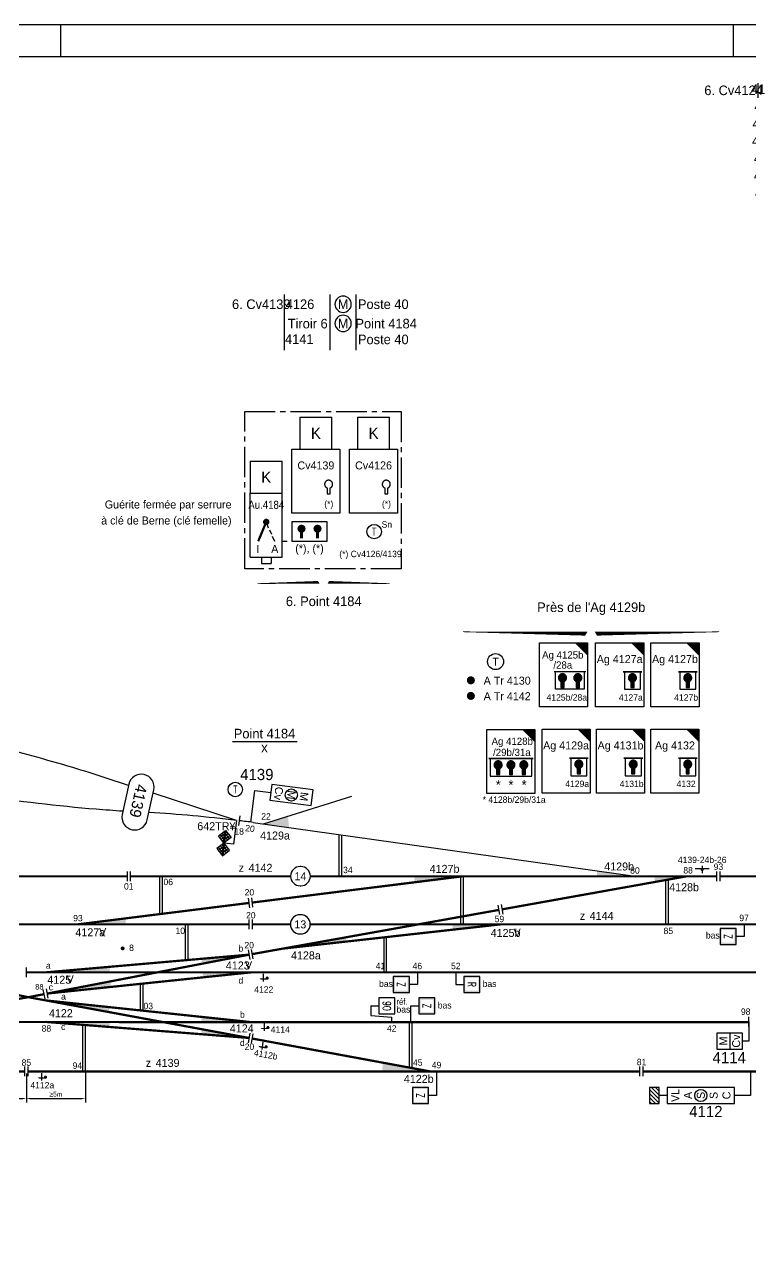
# Model space of a CAD drawing. Header units: metres. Extents: x 0 to 4410, y 0 to 594.
# Drawn here: x 2928.8 to 3155.4, y 208.1 to 594 of the extents above; entities that cross this region are included whole.
import ezdxf
from ezdxf.enums import TextEntityAlignment as Align

# ---------------------------------------------------------------- set-up
doc = ezdxf.new("R2010")
doc.units = ezdxf.units.M
doc.header["$PDSIZE"] = 1
for name, pattern in [('AXES', [36, 18, -6, 6, -6]), ('AXES2', [28.575, 19.05, -3.175, 3.175, -3.175]), ('CACHE', [9.525, 6.35, -3.175]), ('CONTINU', [5000, 5000, 0]), ('DISCONTINU', [0.75, 0.5, -0.25])]:
    doc.linetypes.add(name, pattern=pattern)
doc.layers.get('DEFPOINTS').update_dxf_attribs({"linetype": 'CONTINU'})
for name, color, linetype in [('7', 7, 'CONTINU'), ('FORMAT', 7, 'Continuous'), ('PRI ES', 7, 'Continuous'), ('ptce', 7, 'CONTINU'), ('voies', 7, 'Continuous')]:
    doc.layers.add(name, color=color, linetype=linetype)
doc.layers.add('Pk invisible', color=250, linetype='Continuous', plot=False)
doc.styles.add('es_norme', font='es_isocp.shx')
doc.styles.add('FONT', font='com_font.shx', dxfattribs={"width": 0.7})
doc.styles.add('ISO8C1', font='es_isocp.shx')
doc.styles.add('SIMPLEX', font='simplex', dxfattribs={"width": 0.7})
doc.dimstyles.new('ISO-25', dxfattribs={"dimtxt": 2.5, "dimasz": 2.5, "dimexe": 1.25, "dimexo": 0.625, "dimtad": 1, "dimtxsty": 'Standard', "dimcen": 2.5, "dimadec": 0, "dimazin": 0, "dimtfac": 1, "dimtmove": 0, "dimatfit": 3, "dimfxl": 1, "dimarcsym": 0})

# ---------------------------------------------------------------- blocks, each defined once
blk = doc.blocks.new('TELEPHONE')
blk.add_circle((0, 0), 2.25)
at = {"linetype": 'Continuous', "style": 'FONT', "width": 0.7}
blk.add_attdef('TEXTEG', text='', height=2.5, dxfattribs=at).set_placement((-4, -1), align=Align.RIGHT)
at = {"style": 'FONT', "width": 0.7}
blk.add_attdef('OO', text='', height=2.5, dxfattribs=at).set_placement((0, 0), align=Align.MIDDLE)
at = {"linetype": 'Continuous', "style": 'FONT', "width": 0.7}
blk.add_attdef('TEXTED', (4, -1), '', height=2.5, dxfattribs=at)
blk = doc.blocks.new('cap2c')
at = {"linetype": 'CONTINU'}
for p, q in [((-10, 5.5), (-10, 11)), ((-1, 11), (-1, 5.5)), ((-1, 5.5), (-10, 5.5))]:
    blk.add_line(p, q, dxfattribs=at)
at = {"linetype": 'CONTINU', "const_width": 0.5}
blk.add_lwpolyline([(-0.5, 11), (-10.5, 11)], dxfattribs=at)
blk = doc.blocks.new('CLEP')
for points in [[(-1.11, 0.64), (1.11, 0.64), (-1.28, 0), (1.28, 0)], [(-1.28, 0), (1.28, 0), (-1.11, -0.64), (1.11, -0.64)], [(-0.64, 1.11), (0.64, 1.11), (-1.11, 0.64), (1.11, 0.64)], [(0, 1.28), (0, 1.28), (-0.64, 1.11), (0.64, 1.11)], [(-1.11, -0.64), (1.11, -0.64), (-0.64, -1.11), (0.64, -1.11)], [(-0.64, -1.11), (0.64, -1.11), (-0.5, -1.14), (0.5, -1.14)], [(-0.5, -1.14), (0.5, -1.14), (-0.5, -3), (0.5, -3)]]:
    blk.add_solid(points)
blk = doc.blocks.new('cap1c')
at = {"linetype": 'CONTINU'}
for p, q in [((-6, 11), (-6, 5.5)), ((-1, 5.5), (-1, 11)), ((-6, 5.5), (-1, 5.5))]:
    blk.add_line(p, q, dxfattribs=at)
at = {"linetype": 'CONTINU', "const_width": 0.5}
blk.add_lwpolyline([(-0.5, 11), (-6.5, 11)], dxfattribs=at)
blk = doc.blocks.new('cap3c')
at = {"linetype": 'CONTINU'}
for p, q in [((-14, 11), (-14, 5.5)), ((-1, 5.5), (-1, 11)), ((-14, 5.5), (-1, 5.5))]:
    blk.add_line(p, q, dxfattribs=at)
at = {"linetype": 'CONTINU', "const_width": 0.5}
blk.add_lwpolyline([(-14.5, 11), (-0.5, 11)], dxfattribs=at)
blk = doc.blocks.new('TEL')
blk.add_circle((0, 0), 2.5)
at = {"linetype": 'Continuous', "style": 'ISO8C1'}
blk.add_attdef('TEXTEG', text='', height=2.5, dxfattribs=at).set_placement((-4, -1), align=Align.RIGHT)
at = {"style": 'ISO8C1'}
blk.add_attdef('OO', text='', height=2.5, dxfattribs=at).set_placement((0, 0), align=Align.MIDDLE)
at = {"linetype": 'Continuous', "style": 'ISO8C1'}
blk.add_attdef('TEXTED', (4, -1), '', height=2.5, dxfattribs=at)
blk = doc.blocks.new('vcm')
at = {"linetype": 'Continuous'}
for p, q in [((0, 0), (0, 20)), ((0, 20), (10, 20)), ((10, 0), (10, 20)), ((0, 0), (10, 0))]:
    blk.add_line(p, q, dxfattribs=at)
for p, q in [((5, 11), (5.65, 9.21)), ((6.05, 8.53), (6.63, 7.16)), ((6.88, 6.57), (7.55, 4.98))]:
    blk.add_line(p, q)
at = {"const_width": 1}
blk.add_lwpolyline([(4.5, 11, 1), (5.5, 11, 1)], format="xyb", close=True, dxfattribs=at)
at = {"const_width": 0.7}
blk.add_lwpolyline([(5, 11), (2.49, 4.97)], dxfattribs=at)
at = {"linetype": 'Continuous', "style": 'es_norme'}
blk.add_attdef('AU000', text='', height=2.5, dxfattribs=at).set_placement((5, 15.1), align=Align.CENTER)
at = {"linetype": 'DISCONTINU', "style": 'es_norme'}
for tag, p in [('G', (2.34, 1.32)), ('D', (7.66, 1.32))]:
    blk.add_attdef(tag, text='', height=2.5, dxfattribs=at).set_placement(p, align=Align.CENTER)
blk = doc.blocks.new('kdamc')
at = {"linetype": 'CONTINU'}
for p, q in [((-5, 10), (-5, 0)), ((-5, 10), (5, 10)), ((5, 0), (5, 10)), ((-5, 0), (5, 0))]:
    blk.add_line(p, q, dxfattribs=at)
at = {"linetype": 'CONTINU', "style": 'es_norme'}
blk.add_text('K', height=3.5, dxfattribs=at).set_placement((0, 5), align=Align.MIDDLE)
blk = doc.blocks.new('van')
at = {"linetype": 'Continuous'}
for p, q in [((3.5, 0), (3.5, -2)), ((6.5, 0), (6.5, -2)), ((3.5, -2), (6.5, -2))]:
    blk.add_line(p, q, dxfattribs=at)
blk = doc.blocks.new('com1c')
at = {"linetype": 'CONTINU'}
for p, q in [((0, 0), (0, 20)), ((0, 20), (15, 20)), ((15, 20), (15, 0)), ((10.98, 7.93), (10.98, 6.08)), ((11.98, 6.08), (11.98, 7.93)), ((10.98, 6.08), (11.98, 6.08)), ((15, 0), (0, 0))]:
    blk.add_line(p, q, dxfattribs=at)
blk.add_arc((11.48, 9.08), 1.25, 293.5782, 246.4218, dxfattribs=at)
at = {"linetype": 'CONTINU', "style": 'es_norme'}
for tag, height, p in [('C000', 2.5, (7.5, 13.7)), ('000', 2, (11.53, 1.96))]:
    blk.add_attdef(tag, text='', height=height, dxfattribs=at).set_placement(p, align=Align.CENTER)
blk = doc.blocks.new('nzone')
at = {"style": 'es_norme'}
blk.add_text('z', height=2.5, dxfattribs=at).set_placement((-1.78, 1.41))
blk.add_attdef('ZONE', (1.31, 1.41), '', height=2.5, dxfattribs=at)
blk = doc.blocks.new('TCR')
at = {"linetype": 'Continuous'}
for p, q in [((2.5, 7.5), (-2.5, 7.5)), ((-2.5, 7.5), (-2.5, 2.5)), ((2.5, 2.5), (2.5, 7.5)), ((-2.5, 2.5), (0, 2.5)), ((0, 0), (0, 2.5)), ((0, 2.5), (2.5, 2.5))]:
    blk.add_line(p, q, dxfattribs=at)
for points in [[(-2.5, 7.5), (2.5, 7.5), (-2, 7), (2, 7)], [(-2.5, 2.5), (-2.5, 7.5), (-2, 3), (-2, 7)], [(2.5, 7.5), (2.5, 2.5), (2, 7), (2, 3)], [(2.5, 2.5), (-2.5, 2.5), (2, 3), (-2, 3)]]:
    blk.add_solid(points, dxfattribs=at)
at = {"linetype": 'Continuous', "style": 'SIMPLEX', "width": 0.7}
blk.add_attdef('OO', text='', height=2.5, dxfattribs=at).set_placement((0, 5), align=Align.MIDDLE)
blk = doc.blocks.new('BAS')
at = {"linetype": 'CACHE', "style": 'ISO8C1'}
blk.add_text('bas', height=2, dxfattribs=at).set_placement((0, 0))
blk = doc.blocks.new('FLSIG-DR')
at = {"linetype": 'Continuous'}
blk.add_lwpolyline([(2.12, -2.12, 0, 0.8, 0), (1.39, -1.39, 0, 0, 0), (0, 0, 0, 0, 0)], format="xyseb", dxfattribs=at)
blk = doc.blocks.new('TCD')
at = {"linetype": 'Continuous'}
for p, q in [((-2.5, 7.5), (-2.5, 2.5)), ((2.5, 7.5), (-2.5, 7.5)), ((2.5, 2.5), (2.5, 7.5)), ((-2.5, 2.5), (0, 2.5)), ((0, 2.5), (2.5, 2.5)), ((0, 0), (0, 2.5))]:
    blk.add_line(p, q, dxfattribs=at)
at = {"linetype": 'Continuous', "style": 'SIMPLEX', "width": 0.7}
blk.add_attdef('OO', text='', height=2.5, dxfattribs=at).set_placement((0, 5), align=Align.MIDDLE)
blk = doc.blocks.new('REF')
at = {"linetype": 'CACHE', "style": 'FONT', "width": 0.7}
blk.add_text('réf.', height=2, dxfattribs=at).set_placement((0, 0))
blk = doc.blocks.new('*X20')
at = {"color": 0, "linetype": 'Continuous'}
for p, q in [((200.5, 65.62), (202.38, 67.5)), ((200.5, 66.86), (201.14, 67.5)), ((200.62, 64.5), (203.62, 67.5)), ((201.86, 64.5), (204.86, 67.5)), ((203.09, 64.5), (205.5, 66.91)), ((204.33, 64.5), (205.5, 65.67))]:
    blk.add_line(p, q, dxfattribs=at)
blk = doc.blocks.new('BJ')
at = {"linetype": 'Continuous'}
for p, q in [((2.5, 5.5), (-2.5, 5.5)), ((-2.5, 5.5), (-2.5, 2.5)), ((2.5, 2.5), (2.5, 5.5)), ((-2.5, 2.5), (0, 2.5)), ((0, 0), (0, 2.5)), ((0, 2.5), (2.5, 2.5))]:
    blk.add_line(p, q, dxfattribs=at)
blk.add_blockref('*X20', (-203, -62), dxfattribs=at)
blk = doc.blocks.new('HM')
at = {"const_width": 0.6}
blk.add_lwpolyline([(-0.3, 0, 1), (0.3, 0, 1)], format="xyb", close=True, dxfattribs=at)
at = {"color": 7, "linetype": 'Continuous', "style": 'es_norme', "flags": 1}
blk.add_attdef('KI', (2.01, 1.77), '', height=2, dxfattribs=at)
at = {"linetype": 'Continuous', "style": 'es_norme'}
blk.add_attdef('HM', (2.02, -0.81), '', height=2, dxfattribs=at)
blk = doc.blocks.new('*U131', base_point=(3615.5, 757.75))
at = {"linetype": 'Continuous'}
for p, q in [((3615.1, 757.7), (3615.1, 769.5)), ((3615.9, 757.8), (3615.9, 769.5))]:
    blk.add_line(p, q, dxfattribs=at)
blk = doc.blocks.new('*U132', base_point=(3773.5, 768.42))
at = {"linetype": 'Continuous'}
for p, q in [((3773.1, 754.5), (3773.1, 768.36)), ((3773.9, 754.5), (3773.9, 768.51))]:
    blk.add_line(p, q, dxfattribs=at)
blk = doc.blocks.new('*U133', base_point=(3671.5, 769.5))
at = {"linetype": 'Continuous'}
for p, q in [((3671.1, 769.5), (3671.1, 782.55)), ((3671.9, 769.5), (3671.9, 782.43))]:
    blk.add_line(p, q, dxfattribs=at)
blk = doc.blocks.new('*U134', base_point=(3609.5, 727.57))
at = {"linetype": 'Continuous'}
for p, q in [((3609.1, 727.61), (3609.1, 735.92)), ((3609.9, 727.53), (3609.9, 736))]:
    blk.add_line(p, q, dxfattribs=at)
blk = doc.blocks.new('*U137', base_point=(3693.5, 724.02))
at = {"linetype": 'Continuous'}
for p, q in [((3693.1, 709.75), (3693.1, 724.03)), ((3693.9, 709.6), (3693.9, 724.03))]:
    blk.add_line(p, q, dxfattribs=at)
blk = doc.blocks.new('*U138', base_point=(3685.5, 739.5))
at = {"linetype": 'Continuous'}
for p, q in [((3685.1, 739.5), (3685.1, 750.44)), ((3685.9, 739.5), (3685.9, 750.53))]:
    blk.add_line(p, q, dxfattribs=at)
blk = doc.blocks.new('*U140', base_point=(3591.5, 723.08))
at = {"linetype": 'Continuous'}
for p, q in [((3591.1, 708.56), (3591.1, 723.12)), ((3591.9, 708.56), (3591.9, 723.05))]:
    blk.add_line(p, q, dxfattribs=at)
blk = doc.blocks.new('*U143', base_point=(3623.5, 743.34))
at = {"linetype": 'Continuous'}
for p, q in [((3623.1, 743.3), (3623.1, 754.5)), ((3623.9, 743.37), (3623.9, 754.5))]:
    blk.add_line(p, q, dxfattribs=at)
blk = doc.blocks.new('PDI_')
at = {"linetype": 'AXES'}
blk.add_line((0, 2.81), (0, 0.5), dxfattribs=at)
at = {"const_width": 0.5}
blk.add_lwpolyline([(-1.36, 1.78, 1), (-0.86, 1.78, 1)], format="xyb", close=True, dxfattribs=at)
blk.add_solid([(-1.11, 2.28), (0.89, 2.28), (-0.62, 1.88), (1.29, 1.88)])
at = {"style": 'ISO8C1'}
blk.add_attdef('XX', text='', height=2, dxfattribs=at).set_placement((-0.07, 4.25), align=Align.CENTER)
blk.add_attdef('TYPE', text='', height=2.5, dxfattribs=at).set_placement((-3.46, 1.11), align=Align.RIGHT)
blk = doc.blocks.new('fincat')
at = {"layer": 'ptce', "linetype": 'CONTINU'}
for p, q in [((0, 4), (-2, 2)), ((2, 2), (0, 4)), ((-2, 2), (-0.15, 0.15)), ((-0.15, 2.85), (-1.5, 1.5)), ((-1.5, 2.5), (-0.15, 1.15)), ((-1, 3), (-0.15, 2.15)), ((-0.15, 1.85), (-1, 1)), ((-0.5, 3.5), (-0.15, 3.15)), ((-0.15, 0.85), (-0.5, 0.5)), ((-0.15, 3.85), (-0.15, -3.85)), ((0.15, 3.85), (0.15, -3.85)), ((0.5, 3.5), (0.15, 3.15)), ((1, 3), (0.15, 2.15)), ((0.15, 2.85), (1.5, 1.5)), ((1.5, 2.5), (0.15, 1.15)), ((0.15, 0.15), (2, 2)), ((0.15, 1.85), (1, 1)), ((0.15, 0.85), (0.5, 0.5)), ((-2, -2), (-0.15, -0.15)), ((0, -4), (-2, -2)), ((-1.5, -2.5), (-0.15, -1.15)), ((-0.15, -2.85), (-1.5, -1.5)), ((-0.15, -1.85), (-1, -1)), ((-1, -3), (-0.15, -2.15)), ((-0.15, -0.85), (-0.5, -0.5)), ((-0.5, -3.5), (-0.15, -3.15)), ((2, -2), (0, -4)), ((0.15, -0.15), (2, -2)), ((0.15, -0.85), (0.5, -0.5)), ((0.15, -1.85), (1, -1)), ((1.5, -2.5), (0.15, -1.15)), ((0.15, -2.85), (1.5, -1.5)), ((1, -3), (0.15, -2.15)), ((0.5, -3.5), (0.15, -3.15))]:
    blk.add_line(p, q, dxfattribs=at)
blk = doc.blocks.new('pdip1_')
at = {"linetype": 'AXES'}
blk.add_line((0, 2.81), (0, 0.5), dxfattribs=at)
at = {"linetype": 'Continuous', "const_width": 0.5}
blk.add_lwpolyline([(-2.28, 1.9), (2.28, 1.9)], dxfattribs=at)
at = {"const_width": 0.5}
blk.add_lwpolyline([(-0.25, 1.65, 1), (0.25, 1.65, 1)], format="xyb", close=True, dxfattribs=at)
at = {"style": 'es_norme'}
blk.add_attdef('XX', text='', height=2, dxfattribs=at).set_placement((0, 3.65), align=Align.CENTER)
blk.add_attdef('TYPE', text='', height=2.5, dxfattribs=at).set_placement((-3.66, 0.61), align=Align.RIGHT)
blk = doc.blocks.new('*U170', base_point=(3153, 572))
at = {"color": 0, "linetype": 'Continuous'}
blk.add_line((3169.67, 576.5), (3169.67, 494.9), dxfattribs=at)
at = {"color": 0, "linetype": 'Continuous', "style": 'es_norme'}
blk.add_text('6. Cv4124', height=3, dxfattribs=at).set_placement((3153, 572))
for s, p in [('4121 par Ag 4131bG', (3186.2, 573.5)), ('4044 par Ag 4131bG', (3187.25, 568.1)), ('4046 par 10 et par Ag 4131bG', (3195.13, 562.7)), ('4046 par 12 et par Ag 4131bG', (3194.98, 557.3)), ('4048 par Ag 4131bG', (3187.1, 551.9)), ('4050 par Ag 4131bG', (3187.1, 546.5)), ('4052 par Ag 4125bD', (3187.34, 541.1)), ('4054 par 13', (3180.64, 535.7)), ('4054 par 14', (3180.73, 530.3)), ('4058 par 13', (3180.49, 524.9)), ('4058 par 14', (3180.58, 519.5)), ('4060 par 13', (3180.64, 514.1)), ('4060 par 14', (3180.73, 508.7)), ('4062 par 13', (3180.49, 503.3)), ('4062 par 14', (3180.58, 497.9))]:
    blk.add_text(s, height=3, dxfattribs=at).set_placement(p, align=Align.MIDDLE)
blk = doc.blocks.new('*D178')
at = {"layer": '7', "color": 0, "linetype": 'Continuous', "lineweight": -2, "transparency": 16777216}
for p, q in [((2909.01, 266.44), (2909.01, 257.33)), ((2929.34, 266.44), (2929.34, 257.33)), ((2910.51, 258.58), (2927.84, 258.58))]:
    blk.add_line(p, q, dxfattribs=at)
at = {"layer": '7', "color": 0, "linetype": 'Continuous', "transparency": 16777216}
for points in [[(2910.51, 258.83), (2910.51, 258.33), (2909.01, 258.58)], [(2927.84, 258.83), (2927.84, 258.33), (2929.34, 258.58)]]:
    blk.add_solid(points, dxfattribs=at)
at = {"layer": 'DEFPOINTS', "color": 0, "linetype": 'Continuous', "transparency": 16777216}
for p in [(2909.01, 267.06), (2929.34, 267.06), (2929.34, 258.58)]:
    blk.add_point(p, dxfattribs=at)
at = {"layer": '7', "color": 0, "linetype": 'Continuous', "transparency": 16777216, "insert": (2919.17, 259.96), "char_height": 1.5, "attachment_point": 5}
blk.add_mtext('≥5m', dxfattribs=at)
blk = doc.blocks.new('*D179')
at = {"layer": '7', "color": 0, "linetype": 'Continuous', "lineweight": -2, "transparency": 16777216}
for p, q in [((2947.81, 266.73), (2947.81, 257.32)), ((2929.34, 265.8), (2929.34, 257.32)), ((2930.84, 258.57), (2946.31, 258.57))]:
    blk.add_line(p, q, dxfattribs=at)
at = {"layer": '7', "color": 0, "linetype": 'Continuous', "transparency": 16777216}
for points in [[(2930.84, 258.82), (2930.84, 258.32), (2929.34, 258.57)], [(2946.31, 258.82), (2946.31, 258.32), (2947.81, 258.57)]]:
    blk.add_solid(points, dxfattribs=at)
at = {"layer": 'DEFPOINTS', "color": 0, "linetype": 'Continuous', "transparency": 16777216}
for p in [(2929.34, 266.43), (2947.81, 267.35), (2947.81, 258.57)]:
    blk.add_point(p, dxfattribs=at)
at = {"layer": '7', "color": 0, "linetype": 'Continuous', "transparency": 16777216, "insert": (2938.57, 259.95), "char_height": 1.5, "attachment_point": 5}
blk.add_mtext('≥5m', dxfattribs=at)

msp = doc.modelspace()

# ---------------------------------------------------------------- linework, layer by layer
at = {"linetype": 'Continuous'}
for p, q in [((3009.878, 509.701), (3009.878, 492.301)), ((3024.086, 509.701), (3024.086, 492.301)), ((3024.086, 509.701), (3024.086, 492.301)), ((3024.086, 509.701), (3024.086, 492.301)), ((3032.232, 509.701), (3032.232, 492.301)), ((3032.232, 509.701), (3032.232, 492.301)), ((3073.069, 373.839), (3088.069, 373.839)), ((3073.069, 353.839), (3073.069, 373.839)), ((3088.069, 373.839), (3088.069, 353.839)), ((2993.665, 370.065), (3013.879, 370.065)), ((3088.069, 353.839), (3073.069, 353.839)), ((3153.411, 313), (3153.411, 309.25)), ((3051.411, 298), (3051.411, 294.25)), ((3063.411, 297.946), (3063.411, 294.25)), ((3036.911, 287.524), (3036.911, 284.5)), ((3049.411, 282.524), (3049.411, 287.524)), ((3036.911, 284.5), (3043.411, 284)), ((3043.411, 282.524), (3043.411, 284)), ((3154.913, 281.106), (3154.913, 284.106)), ((3148.933, 279.046), (3148.933, 274.046)), ((3057.411, 267.065), (3057.411, 259.565))]:
    msp.add_line(p, q, dxfattribs=at)
at = {"color": 0, "linetype": 'Continuous'}
for p, q in [((3027.358, 509.251), (3027.348, 509.251)), ((3027.358, 504.251), (3027.348, 504.251))]:
    msp.add_line(p, q, dxfattribs=at)
at = {"linetype": 'AXES'}
msp.add_line((3009.238, 432.692), (3010.738, 432.692), dxfattribs=at)
at = {"linetype": 'CONTINU'}
for p, q in [((3089.539, 400.932), (3104.539, 400.932)), ((3089.539, 380.932), (3089.539, 400.932)), ((3104.539, 400.932), (3104.539, 380.932)), ((3107.08, 380.914), (3107.08, 400.914)), ((3107.08, 400.914), (3122.08, 400.914)), ((3122.08, 400.914), (3122.08, 380.914)), ((3124.347, 380.914), (3124.347, 400.914)), ((3124.347, 400.914), (3139.347, 400.914)), ((3139.347, 400.914), (3139.347, 380.914)), ((3096.227, 388.864), (3096.227, 387.01)), ((3096.227, 387.01), (3097.227, 387.01)), ((3097.227, 387.01), (3097.227, 388.864)), ((3101.008, 388.864), (3101.008, 387.01)), ((3101.008, 387.01), (3102.008, 387.01)), ((3102.008, 387.01), (3102.008, 388.864)), ((3118.062, 388.846), (3118.062, 386.992)), ((3118.062, 386.992), (3119.062, 386.992)), ((3119.062, 386.992), (3119.062, 388.846)), ((3135.329, 388.846), (3135.329, 386.992)), ((3135.329, 386.992), (3136.329, 386.992)), ((3136.329, 386.992), (3136.329, 388.846)), ((3104.539, 380.932), (3089.539, 380.932)), ((3122.08, 380.914), (3107.08, 380.914)), ((3139.347, 380.914), (3124.347, 380.914)), ((3090.34, 353.935), (3090.34, 373.935)), ((3090.34, 373.935), (3105.34, 373.935)), ((3105.34, 373.935), (3105.34, 353.935)), ((3107.34, 353.935), (3107.34, 373.935)), ((3107.34, 373.935), (3122.34, 373.935)), ((3122.34, 373.935), (3122.34, 353.935)), ((3124.34, 353.935), (3124.34, 373.935)), ((3124.34, 373.935), (3139.34, 373.935)), ((3139.34, 373.935), (3139.34, 353.935)), ((3076.135, 361.654), (3076.135, 359.8)), ((3076.135, 359.8), (3077.135, 359.8)), ((3077.135, 359.8), (3077.135, 361.654)), ((3080.135, 361.654), (3080.135, 359.8)), ((3080.135, 359.8), (3081.135, 359.8)), ((3081.135, 359.8), (3081.135, 361.654)), ((3084.135, 361.654), (3084.135, 359.8)), ((3084.135, 359.8), (3085.135, 359.8)), ((3085.135, 359.8), (3085.135, 361.654)), ((3101.321, 361.867), (3101.321, 360.013)), ((3101.321, 360.013), (3102.321, 360.013)), ((3102.321, 360.013), (3102.321, 361.867)), ((3118.321, 361.867), (3118.321, 360.013)), ((3118.321, 360.013), (3119.321, 360.013)), ((3119.321, 360.013), (3119.321, 361.867)), ((3135.321, 361.867), (3135.321, 360.013)), ((3135.321, 360.013), (3136.321, 360.013)), ((3136.321, 360.013), (3136.321, 361.867)), ((3105.34, 353.935), (3090.34, 353.935)), ((3122.34, 353.935), (3107.34, 353.935)), ((3139.34, 353.935), (3124.34, 353.935))]:
    msp.add_line(p, q, dxfattribs=at)
at = {"linetype": 'AXES2', "ltscale": 0.5}
msp.add_lwpolyline([(2997.515, 473.153), (3046.371, 473.153), (3046.371, 424.087), (2997.515, 424.087)], close=True, dxfattribs=at)
at = {"linetype": 'Continuous'}
for points, format in [([(2997.515, 441.395, 0, 1, 0), (2995.515, 441.395, 0, 0, 0), (2955.742, 441.395, 0, 0, 0)], "xyseb"), ([(2999.99, 422.029, 0, 0, 0), (3001.49, 419.431, 0.2, 0.826, 0), (3020.629, 419.844, 0, 0, 0), (3022.129, 417.246, 0, 0, 0), (3023.629, 419.844, 0.826, 0.2, 0), (3042.768, 419.431, 0, 0, 0), (3044.268, 422.029, 0, 0, 0)], "xyseb"), ([(3064.131, 401.78, 0, 0, 0), (3065.631, 404.378, 0.2, 1.2, 0), (3104.151, 403.778, 0, 0, 0), (3105.651, 406.376, 0, 0, 0), (3107.151, 403.778, 1.2, 0.2, 0), (3145.672, 404.378, 0, 0, 0), (3147.172, 401.78, 0, 0, 0)], "xyseb"), ([(2961.338, 356.742), (2959.281, 347.336, 1), (2967.096, 345.627), (2969.153, 355.033, 1), (2961.338, 356.742, 1)], "xyb"), ([(3014.821, 325.05), (3015.021, 325.05, 1), (3015.021, 331.05), (3014.821, 331.05, 1), (3014.821, 325.05, 1)], "xyb"), ([(3014.773, 310), (3014.973, 310, 1), (3014.973, 316), (3014.773, 316, 1), (3014.773, 310, 1)], "xyb")]:
    msp.add_lwpolyline(points, format=format, dxfattribs=at)
for points in [[(3012.238, 432.692), (3023.238, 432.692), (3023.238, 438.692), (3012.238, 438.692)], [(3005.317, 351.743), (3018.213, 350.104), (3018.844, 355.064), (3005.948, 356.703)], [(3152.933, 279.046), (3144.933, 279.046), (3144.933, 274.046), (3152.933, 274.046)], [(3150.411, 262.065), (3129.411, 262.065), (3129.411, 257.065), (3150.411, 257.065)]]:
    msp.add_lwpolyline(points, close=True, dxfattribs=at)
at = {"const_width": 1.25}
for points in [[(3067.492, 389.226, 1), (3068.742, 389.226, 1)], [(3067.492, 384.36, 1), (3068.742, 384.36, 1)]]:
    msp.add_lwpolyline(points, format="xyb", close=True, dxfattribs=at)
at = {"linetype": 'Continuous'}
for points in [[(2999.411, 344.934), (3000.672, 354.854), (3005.632, 354.223)], [(3154.913, 282.546), (3154.927, 276.546), (3152.933, 276.546)], [(3155.411, 267.065), (3155.411, 259.565), (3150.411, 259.565)]]:
    msp.add_lwpolyline(points, dxfattribs=at)
msp.add_lwpolyline([(2994.915, 345.485), (2994.029, 338.037), (2991.05, 338.391)])
at = {"linetype": 'Continuous', "const_width": 0.7}
for points in [[(2863.911, 328), (2960.911, 328)], [(2961.911, 328), (3011.821, 328)], [(3018.02, 328), (3144.911, 328)], [(3145.911, 328), (3166.417, 328)], [(2929.971, 290.25), (2919.901, 292.32)], [(2998.92, 277.506), (2929.971, 290.25)], [(3055.411, 267.065), (2999.903, 277.324)], [(2769.511, 267.065), (2928.911, 267.065)], [(2929.911, 267.065), (3120.911, 267.065)], [(3121.911, 267.065), (3170.417, 267.065)]]:
    msp.add_lwpolyline(points, dxfattribs=at)
at = {"const_width": 0.7}
for points in [[(2901.911, 313), (2998.911, 313)], [(2999.911, 313), (3011.773, 313)], [(3017.973, 313), (3158.911, 313)], [(2929.411, 298), (3159.417, 298)], [(2793.911, 282.524), (3154.913, 282.442)]]:
    msp.add_lwpolyline(points, dxfattribs=at)
at = {"linetype": 'Continuous'}
for centre in [(3012.08, 353.403), (3139.911, 259.565)]:
    msp.add_circle(centre, 1.9, dxfattribs=at)
at = {"color": 0, "linetype": 'Continuous'}
for centre, start, end in [((3028.239, 506.701), 90, 270), ((3028.249, 506.701), 270, 90)]:
    msp.add_arc(centre, 2.55, start, end, dxfattribs=at)
at = {"linetype": 'Continuous'}
for centre, start, end in [((3028.239, 500.701), 90, 270), ((3028.249, 500.701), 270, 90)]:
    msp.add_arc(centre, 2.55, start, end, dxfattribs=at)
at = {"linetype": 'CONTINU'}
for centre in [(3096.727, 390.01), (3101.508, 390.01), (3118.562, 389.992), (3135.829, 389.992), (3076.635, 362.8), (3080.635, 362.8), (3084.635, 362.8), (3101.821, 363.013), (3118.821, 363.013), (3135.821, 363.013)]:
    msp.add_arc(centre, 1.25, 293.57818, 246.42182, dxfattribs=at)
at = {"linetype": 'Continuous'}
for points in [[(3104.539, 400.932), (3100.539, 400.932), (3104.539, 396.932)], [(3122.08, 400.914), (3118.08, 400.914), (3122.08, 396.914)], [(3139.347, 400.914), (3135.347, 400.914), (3139.347, 396.914)], [(3105.34, 373.935), (3101.34, 373.935), (3105.34, 369.935)], [(3122.34, 373.935), (3118.34, 373.935), (3122.34, 369.935)], [(3139.34, 373.935), (3135.34, 373.935), (3139.34, 369.935)]]:
    msp.add_solid(points, dxfattribs=at)
at = {"ltscale": 2}
msp.add_solid([(3088.069, 373.839), (3084.069, 373.839), (3088.069, 369.839)], dxfattribs=at)
at = {"layer": 'FORMAT', "linetype": 'Continuous', "ltscale": 0.8}
for p, q in [((2940, 594), (2940, 584)), ((3150, 594), (3150, 584))]:
    msp.add_line(p, q, dxfattribs=at)
for points in [[(0, 0), (4410, 0), (4410, 594), (0, 594)], [(10, 10), (4400, 10), (4400, 584), (10, 584)]]:
    msp.add_lwpolyline(points, close=True, dxfattribs=at)
at = {"layer": 'Pk invisible', "linetype": 'Continuous'}
for p, q in [((3065.811, 313), (3065.811, 328.082)), ((3065.011, 313), (3065.011, 327.938))]:
    msp.add_line(p, q, dxfattribs=at)
at = {"layer": 'voies', "linetype": 'Continuous'}
for p, q in [((2961.266, 356.416), (2953.948, 358.793)), ((2994.915, 345.484), (2968.912, 353.932)), ((3003.411, 344.378), (3030.911, 353)), ((2995.731, 343.877), (2996.085, 346.856)), ((3000.142, 344.84), (3119.411, 328)), ((2960.911, 326.5), (2960.911, 329.5)), ((2961.911, 326.5), (2961.911, 329.5)), ((3144.911, 326.5), (3144.911, 329.5)), ((3145.911, 326.5), (3145.911, 329.5)), ((2999.907, 319.812), (3065.411, 328)), ((3077.903, 317.693), (3135.411, 328)), ((2999.101, 318.2), (2998.729, 321.176)), ((3000.093, 318.324), (2999.721, 321.3)), ((2945.411, 313), (2998.915, 319.688)), ((3009.411, 305.418), (3076.919, 317.517)), ((3077.184, 316.04), (3076.654, 318.993)), ((3078.168, 316.217), (3077.639, 319.17)), ((2998.911, 311.5), (2998.911, 314.5)), ((2999.911, 311.5), (2999.911, 314.5)), ((2999.184, 302.061), (2998.654, 305.014)), ((3000.168, 302.238), (2999.639, 305.191)), ((2929.411, 296.5), (2929.411, 299.5)), ((2935.204, 289.731), (2934.636, 292.677)), ((2936.186, 289.92), (2935.618, 292.866)), ((2998.647, 276.031), (2999.192, 278.981)), ((2999.63, 275.849), (3000.176, 278.799)), ((2928.911, 265.565), (2928.911, 268.565)), ((2929.911, 265.565), (2929.911, 268.565)), ((3120.911, 265.565), (3120.911, 268.565)), ((3121.911, 265.565), (3121.911, 268.565))]:
    msp.add_line(p, q, dxfattribs=at)
at = {"layer": 'voies', "linetype": 'Continuous', "const_width": 0.7}
for points in [[(2999.907, 319.812), (3065.411, 328)], [(3077.903, 317.693), (3135.411, 328)], [(2945.411, 313), (2998.915, 319.688)], [(3076.919, 317.517), (3009.411, 305.418)], [(3009.411, 305.418), (3077.411, 313)], [(2999.903, 303.714), (3009.411, 305.418)], [(2935.411, 298), (2998.919, 303.538)], [(2935.902, 291.393), (2998.919, 303.538)], [(2935.902, 291.393), (2999.411, 298)], [(2859.904, 278.177), (2929.971, 290.25)], [(2929.971, 290.25), (2934.92, 291.204)], [(2935.411, 289.244), (2998.911, 282.524)], [(2935.411, 282.524), (2998.92, 277.506)]]:
    msp.add_lwpolyline(points, dxfattribs=at)
at = {"layer": 'voies', "linetype": 'Continuous'}
for centre, start, end in [((2799.464, -116.743), 73.21634, 76.17699), ((2799.464, -116.743), 72.00295, 73.21634), ((2991.954, 847.378), 261.13692, 265.32064), ((2991.954, 847.378), 265.32064, 266.28078), ((2936.359, -151.075), 83.27455, 86.41725), ((2936.359, -151.075), 82.671, 83.15996)]:
    msp.add_arc(centre, 500, start, end, dxfattribs=at)
for points in [[(3003.411, 344.378), (3011.045, 346.772), (3011.333, 343.26)], [(3119.411, 328), (3107.411, 328), (3107.529, 329.678)], [(3065.411, 328), (3050.411, 328), (3050.527, 326.139)], [(3135.411, 328), (3125.411, 328), (3125.568, 326.236)], [(2945.411, 313), (2960.295, 314.861), (2960.411, 313)], [(3077.411, 313), (3062.411, 313), (3062.504, 311.338)], [(3009.411, 305.418), (3029.098, 308.946), (3029.288, 307.634)], [(2998.919, 303.538), (2984.19, 300.699), (2983.976, 302.235)], [(2935.411, 298), (2955.336, 299.737), (2955.411, 298)], [(2999.411, 298), (2984.411, 298), (2984.492, 296.448)], [(2935.902, 291.393), (2955.541, 295.178), (2955.795, 293.463)], [(2935.411, 289.244), (2955.078, 285.609), (2955.3, 287.14)], [(2935.411, 282.524), (2955.411, 282.524), (2955.349, 280.949)], [(2998.911, 282.524), (2983.911, 282.524), (2983.995, 284.103)], [(2998.92, 277.506), (2983.966, 278.688), (2984.169, 280.232)], [(3055.411, 267.065), (3040.661, 269.791), (3040.411, 267.065)]]:
    msp.add_solid(points, dxfattribs=at)

# ---------------------------------------------------------------- block references
at = {"linetype": 'Continuous'}
for name, p in [('*U170', (3141, 572)), ('CLEP', (3015.238, 436.567)), ('CLEP', (3020.238, 436.567)), ('cap2c', (3104.539, 380.932)), ('CLEP', (3096.727, 390.013)), ('CLEP', (3101.508, 390.013)), ('cap1c', (3122.08, 380.914)), ('CLEP', (3118.562, 389.995)), ('cap1c', (3139.347, 380.914)), ('CLEP', (3135.829, 389.995)), ('cap1c', (3105.34, 353.935)), ('CLEP', (3101.821, 363.016)), ('cap1c', (3122.34, 353.935)), ('CLEP', (3118.821, 363.016)), ('cap1c', (3139.34, 353.935)), ('CLEP', (3135.821, 363.016)), ('*U133', (3027.411, 328)), ('*U131', (2971.411, 316.25)), ('*U132', (3129.411, 326.925)), ('*U143', (2979.411, 301.837)), ('*U138', (3041.411, 298)), ('BAS', (3141.483, 308.575)), ('*U134', (2965.411, 286.069)), ('BAS', (3039.461, 293.447)), ('BAS', (3071.797, 293.447)), ('REF', (3044.928, 287.866)), ('BAS', (3044.903, 285.429)), ('BAS', (3057.797, 286.721)), ('*U137', (3049.411, 282.524)), ('*U140', (2947.411, 281.576))]:
    msp.add_blockref(name, p, dxfattribs=at)
at = {"linetype": 'AXES'}
for name, p in [('kdamc', (3019.738, 461.395)), ('kdamc', (3037.738, 461.395)), ('kdamc', (3004.238, 447.692)), ('van', (2999.238, 427.692))]:
    msp.add_blockref(name, p, dxfattribs=at)
for name, p, values in [('com1c', (3012.238, 441.395), {'C000': 'Cv4139', '000': '(*)'}), ('com1c', (3030.238, 441.395), {'C000': 'Cv4126', '000': '(*)'}), ('pdip1_', (3140.331, 328.5), {'XX': '4139-24b-26'})]:
    msp.add_blockref(name, p, dxfattribs=at).add_auto_attribs(values)
ref = msp.add_blockref('vcm', (2999.238, 427.692), dxfattribs=at)
ref.add_attrib('AU000', 'Au.4184', dxfattribs={"linetype": 'Continuous', "height": 2.5, "style": 'es_norme', "width": 0.9}).set_placement((3004.238, 442.792), align=Align.CENTER)
ref.add_attrib('G', 'I', dxfattribs={"linetype": 'DISCONTINU', "height": 2.5, "style": 'es_norme'}).set_placement((3001.58, 429.015), align=Align.CENTER)
ref.add_attrib('D', 'A', dxfattribs={"linetype": 'DISCONTINU', "height": 2.5, "style": 'es_norme'}).set_placement((3006.899, 429.015), align=Align.CENTER)
at = {"linetype": 'Continuous'}
for name, p, values in [('TELEPHONE', (3037.925, 435.677), {'OO': 'T'}), ('TEL', (3075.836, 395.057), {'OO': 'T'}), ('TELEPHONE', (2994.574, 355.127), {'OO': 'T'}), ('nzone', (2997.411, 328), {'ZONE': '4142'}), ('nzone', (3103.911, 313), {'ZONE': '4144'}), ('nzone', (2968.411, 267.065), {'ZONE': '4139'})]:
    msp.add_blockref(name, p, dxfattribs=at).add_auto_attribs(values)
at = {"ltscale": 2}
msp.add_blockref('cap3c', (3088.135, 353.8), dxfattribs=at)
for p in [(3076.635, 362.8), (3080.635, 362.8), (3084.635, 362.8)]:
    msp.add_blockref('CLEP', p)
at = {"linetype": 'AXES', "rotation": 173.2172570311532}
msp.add_blockref('fincat', (2991.05, 338.391), dxfattribs=at)
at = {"linetype": 'Continuous'}
for name, p, rotation, values in [('TCR', (3153.411, 309.25), 90, {'OO': 'Z'}), ('TCR', (3051.411, 294.25), 90, {'OO': 'Z'}), ('TCR', (3063.411, 294.25), 270, {'OO': 'R'}), ('TCD', (3036.911, 287.524), 270, {'OO': '90'}), ('TCR', (3049.411, 287.524), 270, {'OO': 'Z'}), ('TCR', (3057.411, 259.565), 90, {'OO': 'Z'})]:
    msp.add_blockref(name, p, dxfattribs=dict(at, rotation=rotation)).add_auto_attribs(values)
msp.add_blockref('HM', (2959.411, 305.5)).add_auto_attribs({'HM': '8'})
at = {"linetype": 'AXES'}
ref = msp.add_blockref('PDI_', (3003.411, 298), dxfattribs=dict(at, rotation=180))
ref.add_attrib('XX', '4122', dxfattribs={"height": 2, "style": 'ISO8C1'}).set_placement((3003.478, 291.651), align=Align.CENTER)
at = {"linetype": 'Continuous'}
for name, p, rotation in [('FLSIG-DR', (3065.911, 294.25), 180), ('FLSIG-DR', (3039.411, 287.524), 270), ('FLSIG-DR', (3051.911, 287.524), 270), ('BJ', (3129.411, 259.565), 90)]:
    msp.add_blockref(name, p, dxfattribs=dict(at, rotation=rotation))
at = {"linetype": 'AXES'}
ref = msp.add_blockref('PDI_', (3003.654, 282.546), dxfattribs=dict(at, rotation=180))
ref.add_attrib('XX', '4114', dxfattribs={"height": 2, "style": 'ISO8C1'}).set_placement((3008.627, 279.143), align=Align.CENTER)
ref = msp.add_blockref('PDI_', (3003.411, 276.676), dxfattribs=dict(at, rotation=170.0000000000002))
ref.add_attrib('XX', '4112b', dxfattribs={"height": 2, "rotation": 350, "style": 'ISO8C1'}).set_placement((3003.918, 271.327), align=Align.CENTER)
ref = msp.add_blockref('PDI_', (2934.214, 267.065), dxfattribs=dict(at, rotation=180))
ref.add_attrib('XX', '4112a', dxfattribs={"height": 2, "style": 'ISO8C1'}).set_placement((2934.321, 261.771), align=Align.CENTER)

# ---------------------------------------------------------------- texts
at = {"linetype": 'Continuous', "style": 'es_norme'}
for s, height, p in [('6. Cv4139', 3, (2993.54, 505.201)), ('34', 2, (3028.238, 328.993)), ('b', 2, (2995.563, 304.5)), ('a', 2, (2935.451, 299.131)), ('41', 2, (3038.411, 299)), ('c', 2, (2936.312, 292.381)), ('d', 2, (2995.563, 294.5)), ('a', 2, (2940.185, 289.5)), ('b', 2, (2996.037, 283.812)), ('c', 2, (2940.185, 280)), ('d', 2, (2996.037, 275))]:
    msp.add_text(s, height=height, dxfattribs=at).set_placement(p)
for s, height, p in [('4126', 3, (3014.782, 506.701)), ('Poste 40', 3, (3040.777, 506.701)), ('Tiroir 6', 3, (3017.182, 500.701)), ('M', 3, (3028.244, 500.701)), ('Point 4184', 3, (3041.669, 500.701)), ('4141', 3, (3014.558, 495.801)), ('Poste 40', 3, (3040.777, 495.701)), ('14', 2.5, (3014.921, 328.05)), ('13', 2.5, (3014.873, 313)), ('97', 2, (3153.411, 315)), ('46', 2, (3051.411, 300)), ('52', 2, (3063.411, 300)), ('98', 2, (3153.92, 285.738)), ('42', 2, (3043.411, 280.524)), ('49', 2, (3057.411, 269.065))]:
    msp.add_text(s, height=height, dxfattribs=at).set_placement(p, align=Align.MIDDLE)
at = {"color": 0, "linetype": 'Continuous', "style": 'es_norme'}
msp.add_text('M', height=3, dxfattribs=at).set_placement((3028.244, 506.701), align=Align.MIDDLE)
at = {"linetype": 'Continuous', "style": 'es_norme'}
for s, p in [('Guérite fermée par serrure', (2993.41, 442.892)), ('à clé de Berne (clé femelle)', (2993.41, 437.892))]:
    msp.add_text(s, height=2.5, rotation=0.00004, dxfattribs=at).set_placement(p, align=Align.RIGHT)
for s, p in [('Sn', (3040.256, 437.896)), ('(*) Cv4126/4139', (3027.035, 428.692)), ('* 4128b/29b/31a', (3071.81, 351.953))]:
    msp.add_text(s, height=2, dxfattribs=at).set_placement(p, align=Align.MIDDLE_LEFT)
msp.add_text('(*), (*)', height=2.5, dxfattribs=at).set_placement((3017.738, 429.192), align=Align.CENTER)
at = {"style": 'es_norme'}
for s, height, p in [('6. Point 4184', 3, (3022.179, 413.911)), ('Point 4184', 3, (3003.697, 372.581)), ('x', 3, (3003.683, 368.274)), ('18', 2, (2995.783, 342.014)), ('06', 2, (2973.648, 326.256)), ('10', 2, (2977.411, 311.002)), ('03', 2, (2967.411, 287.5)), ('94', 2, (2945.267, 268.87))]:
    msp.add_text(s, height=height, dxfattribs=at).set_placement(p, align=Align.MIDDLE_CENTER)
at = {"linetype": 'Continuous', "style": 'es_norme'}
msp.add_text("Près de l'Ag 4129b", height=3, dxfattribs=at).set_placement((3105.699, 409.648), align=Align.BOTTOM_CENTER)
at = {"linetype": 'CONTINU', "style": 'es_norme'}
for s, height, p in [('Ag 4125b', 2.2523, (3096.817, 396.027)), ('/28a', 2.2523, (3096.817, 392.876)), ('Ag 4127a', 2.5, (3114.58, 394.614)), ('Ag 4127b', 2.5, (3131.847, 394.614)), ('4125b/28a', 2, (3098.069, 382.893)), ('4127a', 2, (3118.063, 382.875)), ('4127b', 2, (3135.33, 382.875)), ('Ag 4128b', 2.2523, (3081.037, 369.057)), ('/29b/31a', 2.2523, (3080.922, 365.594)), ('Ag 4129a', 2.5, (3097.84, 367.635)), ('Ag 4131b', 2.5, (3114.84, 367.635)), ('Ag 4132', 2.5, (3131.84, 367.635)), ('*', 3, (3076.692, 355.074)), ('*', 3, (3080.636, 355.07)), ('*', 3, (3084.745, 355.07)), ('4129a', 2, (3101.322, 355.896)), ('4131b', 2, (3118.322, 355.896)), ('4132', 2, (3135.322, 355.896))]:
    msp.add_text(s, height=height, dxfattribs=at).set_placement(p, align=Align.CENTER)
for s, style, p in [('A Tr 4130', 'ISO8C1', (3072.117, 387.873)), ('A Tr 4142', 'ISO8C1', (3072.117, 383.007)), ('642TR¥', 'es_norme', (2982.718, 342.4)), ('4129a', 'es_norme', (3002.333, 339.5)), ('4129b', 'es_norme', (3109.759, 329.832)), ('4127b', 'es_norme', (3055.251, 329.075)), ('4128b', 'es_norme', (3130.038, 323.348)), ('4128a', 'es_norme', (3011.97, 302.059)), ('4122', 'es_norme', (2936.411, 284)), ('4124', 'es_norme', (2992.876, 279.253)), ('4122b', 'es_norme', (3047.207, 263.493))]:
    msp.add_text(s, height=2.5, dxfattribs=dict(style=style)).set_placement(p)
at = {"linetype": 'Continuous', "lineweight": 50, "style": 'es_norme'}
for s, p in [('4139', (3001.303, 359.814)), ('4114', (3148.794, 271.392)), ('4112', (3141.491, 254.565))]:
    msp.add_text(s, height=3.5, dxfattribs=at).set_placement(p, align=Align.MIDDLE)
at = {"linetype": 'Continuous', "style": 'es_norme'}
for s, height, rotation, p in [('4139', 3.5, 257.66602, (2964.296, 351.545)), ('Cv', 2.5, 263, (3008.112, 353.908)), ('M', 2.5, 263, (3012.08, 353.403)), ('M', 2.5, 263, (3016.049, 352.899)), ('Cv', 2.5, 90, (3150.933, 276.546)), ('M', 2.5, 90, (3146.933, 276.546)), ('VL', 2.5, 90, (3131.911, 259.565)), ('A', 2.5, 90, (3135.911, 259.565)), ('S', 2.5, 90, (3139.911, 259.565)), ('S', 2.5, 90, (3143.911, 259.565)), ('C', 2.5, 90, (3147.911, 259.565))]:
    msp.add_text(s, height=height, rotation=rotation, dxfattribs=at).set_placement(p, align=Align.MIDDLE)
msp.add_text('20', height=2, rotation=353, dxfattribs=at).set_placement((2999.159, 342.95), align=Align.MIDDLE_CENTER)
at = {"style": 'es_norme'}
for s, p in [('4127a', (2944.666, 310.507)), ('V', (2952.066, 310.576)), ('4125b', (3074.307, 310.321)), ('V', (3081.449, 310.39)), ('4123', (2991.628, 300.16)), ('V', (2997.613, 300.229)), ('4125', (2935.911, 295.711)), ('V', (2941.896, 295.78))]:
    msp.add_text(s, height=2.5, dxfattribs=at).set_placement(p, align=Align.MIDDLE_LEFT)
at = {"linetype": 'Continuous', "style": 'es_norme'}
msp.add_text('45', height=2, dxfattribs=at).set_placement((3051.536, 269.848), align=Align.MIDDLE_CENTER)
at = {"layer": 'Pk invisible', "linetype": 'Continuous', "style": 'es_norme'}
for s, height, p in [('22', 2, (3004.169, 346.72)), ('88', 1.7, (2933.411, 293.5)), ('88', 2, (2935.603, 280.5))]:
    msp.add_text(s, height=height, dxfattribs=at).set_placement(p, align=Align.MIDDLE_CENTER)
at = {"layer": 'Pk invisible', "style": 'es_norme'}
for s, p in [('93', (3145.411, 331)), ('01', (2961.312, 324.872)), ('20', (2998.978, 323.023)), ('20', (2999.425, 315.844)), ('93', (2945.455, 314.942)), ('20', (2998.911, 306.5)), ('20', (2998.999, 274.775)), ('85', (2929.36, 269.829))]:
    msp.add_text(s, height=2, dxfattribs=at).set_placement(p, align=Align.MIDDLE_CENTER)
for s, p in [('80', (3117.861, 328.841)), ('88', (3134.449, 328.89)), ('59', (3075.55, 313.679))]:
    msp.add_text(s, height=2, dxfattribs=at).set_placement(p)
msp.add_text('81', height=2, dxfattribs=at).set_placement((3121.411, 270), align=Align.MIDDLE)
at = {"layer": 'PRI ES', "style": 'es_norme'}
msp.add_text('85', height=2, dxfattribs=at).set_placement((3128.288, 309.968))

# ---------------------------------------------------------------- dimensions: what is measured, and where the dimension line sits
at = {"layer": '7', "color": 0, "linetype": 'Continuous'}
for base, p1, p2, picture, middle in [((2929.336, 258.584), (2909.011, 267.065), (2929.336, 267.065), '*D178', (2919.174, 259.959)), ((2947.811, 258.571), (2929.336, 266.429), (2947.811, 267.352), '*D179', (2938.574, 259.946))]:
    dim = msp.add_linear_dim(base=base, p1=p1, p2=p2, text='≥5m', dimstyle='ISO-25', override={"dimtxt": 1.5, "dimasz": 1.5}, dxfattribs=at)
    dim.commit()
    dim.dimension.update_dxf_attribs({"geometry": picture, "text_midpoint": middle})

doc.saveas('drawing.dxf')
